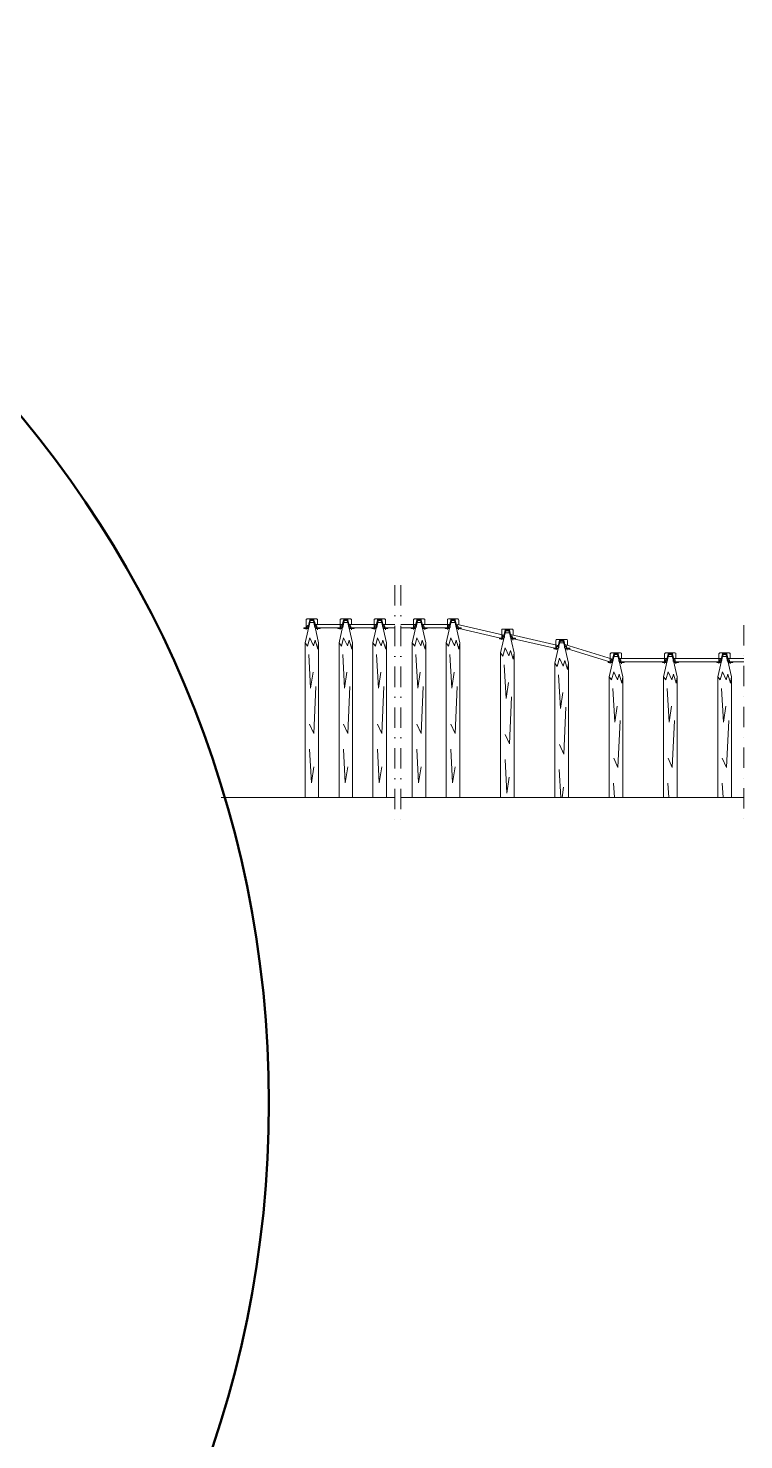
# Model space of a CAD drawing. Header units: millimetres. Extents: x -46762 to 217101, y -107409 to 31524.
# Drawn here: x 101981 to 112520, y -54414 to -33632 of the extents above; entities that cross this region are included whole.
import ezdxf

# ---------------------------------------------------------------- set-up
doc = ezdxf.new("R2010")
doc.units = ezdxf.units.MM
doc.linetypes.add('ACAD_ISO10W100', pattern=[18, 12, -3, 0, -3])
doc.linetypes.add('IRA2', pattern=[4, 2, -1, 0, -1])

msp = doc.modelspace()

# ---------------------------------------------------------------- linework, layer by layer
at = {"color": 7, "linetype": 'IRA2', "lineweight": 15, "ltscale": 150}
for p, q in [((107381.13, -41831.59), (107381.13, -45322.3)), ((107467.24, -41831.59), (107467.24, -45322.3)), ((112520.23, -42421.15), (112520.23, -45322.3))]:
    msp.add_line(p, q, dxfattribs=at)
at = {"color": 7, "lineweight": 15}
for p, q in [((106075, -42345.03), (106075.03, -42460.32)), ((106227.01, -42329.95), (106089.99, -42330.02)), ((106242.02, -42344.94), (106242.05, -42409.72)), ((106575, -42345.03), (106575.03, -42460.32)), ((106727.01, -42329.95), (106589.99, -42330.02)), ((106742.02, -42344.94), (106742.05, -42409.72)), ((107075, -42345.03), (107075.03, -42460.32)), ((107227.01, -42329.95), (107089.99, -42330.02)), ((107242.02, -42344.94), (107242.05, -42409.72)), ((107654.46, -42345.03), (107654.5, -42460.32)), ((107806.48, -42329.95), (107669.46, -42330.02)), ((107821.49, -42344.94), (107821.52, -42409.72)), ((108154.46, -42345.03), (108154.5, -42460.32)), ((108306.48, -42329.95), (108169.46, -42330.02)), ((108321.49, -42344.94), (108321.52, -42409.72)), ((106108.82, -42460.02), (106041.91, -42460.05)), ((106041.91, -42460.05), (106041.92, -42469.82)), ((106041.92, -42469.82), (106106.58, -42469.78)), ((106075.06, -42469.8), (106075.07, -42486.21)), ((106207.89, -42409.75), (106610.52, -42410.07)), ((106279.64, -42459.93), (106208.17, -42459.96)), ((106209.67, -42459.98), (106608.81, -42460.08)), ((106210.4, -42469.73), (106279.65, -42469.69)), ((106241.7, -42472.6), (106241.17, -42491.34)), ((106608.82, -42460.02), (106541.91, -42460.05)), ((106541.91, -42460.05), (106541.92, -42469.82)), ((106541.92, -42469.82), (106606.58, -42469.78)), ((106575.06, -42469.8), (106575.07, -42486.21)), ((106707.89, -42409.75), (107110.52, -42410.07)), ((106779.64, -42459.93), (106708.17, -42459.96)), ((106709.67, -42459.98), (107108.81, -42460.08)), ((106710.4, -42469.73), (106779.65, -42469.69)), ((106741.7, -42472.6), (106741.17, -42491.34)), ((107108.82, -42460.02), (107041.91, -42460.05)), ((107041.91, -42460.05), (107041.92, -42469.82)), ((107041.92, -42469.82), (107106.58, -42469.78)), ((107075.06, -42469.8), (107075.07, -42486.21)), ((107207.89, -42409.75), (107381.13, -42409.89)), ((107279.64, -42459.93), (107208.17, -42459.96)), ((107209.67, -42459.98), (107381.13, -42460.02)), ((107210.4, -42469.73), (107279.65, -42469.69)), ((107241.7, -42472.6), (107241.17, -42491.34)), ((107467.24, -42409.89), (107689.99, -42410.07)), ((107467.24, -42460.02), (107688.27, -42460.08)), ((107688.29, -42460.02), (107621.38, -42460.05)), ((107621.38, -42460.05), (107621.39, -42469.82)), ((107621.39, -42469.82), (107686.05, -42469.78)), ((107654.53, -42469.8), (107654.54, -42486.21)), ((107787.35, -42409.75), (108189.99, -42410.07)), ((107859.11, -42459.93), (107787.63, -42459.96)), ((107789.14, -42459.98), (108188.27, -42460.08)), ((107789.87, -42469.73), (107859.11, -42469.69)), ((107821.16, -42472.6), (107820.64, -42491.34)), ((108188.29, -42460.02), (108121.38, -42460.05)), ((108121.38, -42460.05), (108121.39, -42469.82)), ((108121.39, -42469.82), (108186.05, -42469.78)), ((108154.53, -42469.8), (108154.54, -42486.21)), ((108359.11, -42459.93), (108287.63, -42459.96)), ((108289.87, -42469.73), (108359.11, -42469.69)), ((108321.16, -42472.6), (108320.64, -42491.34)), ((108954.46, -42495.03), (108954.5, -42610.32)), ((109106.48, -42479.95), (108969.46, -42480.02)), ((109121.49, -42494.94), (109121.52, -42559.72)), ((108988.29, -42610.02), (108921.38, -42610.05)), ((108921.38, -42610.05), (108921.39, -42619.82)), ((108921.39, -42619.82), (108986.05, -42619.78)), ((108954.53, -42619.8), (108954.54, -42636.21)), ((109159.11, -42609.93), (109087.63, -42609.96)), ((109089.87, -42619.73), (109159.11, -42619.69)), ((109121.16, -42622.6), (109120.64, -42641.34)), ((109788.29, -42760.02), (109721.38, -42760.05)), ((109721.38, -42760.05), (109721.39, -42769.82)), ((109721.39, -42769.82), (109786.05, -42769.78)), ((109754.46, -42645.03), (109754.5, -42760.32)), ((109754.53, -42769.8), (109754.54, -42786.21)), ((109906.48, -42629.95), (109769.46, -42630.02)), ((109959.11, -42759.93), (109887.63, -42759.96)), ((109889.87, -42769.73), (109959.11, -42769.69)), ((109921.16, -42772.6), (109920.64, -42791.34)), ((109921.49, -42644.94), (109921.52, -42709.72)), ((110588.29, -42960.02), (110521.38, -42960.05)), ((110521.38, -42960.05), (110521.39, -42969.82)), ((110521.39, -42969.82), (110586.05, -42969.78)), ((110554.46, -42845.03), (110554.5, -42960.32)), ((110554.53, -42969.8), (110554.54, -42986.21)), ((110706.48, -42829.95), (110569.46, -42830.02)), ((110759.11, -42959.93), (110687.63, -42959.96)), ((110689.87, -42969.73), (110759.11, -42969.69)), ((110721.16, -42972.6), (110720.64, -42991.34)), ((110721.49, -42844.94), (110721.52, -42909.72)), ((111388.29, -42960.02), (111321.38, -42960.05)), ((111321.38, -42960.05), (111321.39, -42969.82)), ((111321.39, -42969.82), (111386.05, -42969.78)), ((111354.46, -42845.03), (111354.5, -42960.32)), ((111354.53, -42969.8), (111354.54, -42986.21)), ((111506.48, -42829.95), (111369.46, -42830.02)), ((111559.11, -42959.93), (111487.63, -42959.96)), ((111489.87, -42969.73), (111559.11, -42969.69)), ((111521.16, -42972.6), (111520.64, -42991.34)), ((111521.49, -42844.94), (111521.52, -42909.72)), ((112188.29, -42960.02), (112121.38, -42960.05)), ((112121.38, -42960.05), (112121.39, -42969.82)), ((112121.39, -42969.82), (112186.05, -42969.78)), ((112154.46, -42845.03), (112154.5, -42960.32)), ((112154.53, -42969.8), (112154.54, -42986.21)), ((112306.48, -42829.95), (112169.46, -42830.02)), ((112359.11, -42959.93), (112287.63, -42959.96)), ((112289.87, -42969.73), (112359.11, -42969.69)), ((112321.16, -42972.6), (112320.64, -42991.34)), ((112321.49, -42844.94), (112321.52, -42909.72)), ((104822.52, -44959.54), (107381.13, -44959.54)), ((107467.24, -44959.54), (112520.23, -44959.54)), ((108937.97, -44959.54), (109137.97, -44959.54)), ((109737.97, -44959.54), (109937.97, -44959.54)), ((110537.97, -44959.54), (110737.97, -44959.54)), ((111337.97, -44959.54), (111537.97, -44959.54)), ((112137.97, -44959.54), (112337.97, -44959.54))]:
    msp.add_line(p, q, dxfattribs=at)
at = {"color": 7, "lineweight": 30}
for p, q in [((106133.36, -42336.54), (106183.64, -42336.54)), ((106140.65, -42349.54), (106176.35, -42349.54)), ((106633.36, -42336.54), (106683.64, -42336.54)), ((106640.65, -42349.54), (106676.35, -42349.54)), ((107133.36, -42336.54), (107183.64, -42336.54)), ((107140.65, -42349.54), (107176.35, -42349.54)), ((107712.82, -42336.54), (107763.11, -42336.54)), ((107720.12, -42349.54), (107755.81, -42349.54)), ((108212.82, -42336.54), (108263.11, -42336.54)), ((108220.12, -42349.54), (108255.81, -42349.54)), ((106084.76, -42452.81), (106087.47, -42434.7)), ((106090.71, -42459.54), (106103.57, -42459.54)), ((106092.4, -42430.54), (106101.95, -42430.54)), ((106213.43, -42459.54), (106226.29, -42459.54)), ((106215.05, -42430.54), (106224.6, -42430.54)), ((106232.24, -42452.81), (106229.53, -42434.7)), ((106584.76, -42452.81), (106587.47, -42434.7)), ((106590.71, -42459.54), (106603.57, -42459.54)), ((106592.4, -42430.54), (106601.95, -42430.54)), ((106713.43, -42459.54), (106726.29, -42459.54)), ((106715.05, -42430.54), (106724.6, -42430.54)), ((106732.24, -42452.81), (106729.53, -42434.7)), ((107084.76, -42452.81), (107087.47, -42434.7)), ((107090.71, -42459.54), (107103.57, -42459.54)), ((107092.4, -42430.54), (107101.95, -42430.54)), ((107213.43, -42459.54), (107226.29, -42459.54)), ((107215.05, -42430.54), (107224.6, -42430.54)), ((107232.24, -42452.81), (107229.53, -42434.7)), ((107664.22, -42452.81), (107666.93, -42434.7)), ((107670.18, -42459.54), (107683.03, -42459.54)), ((107671.86, -42430.54), (107681.42, -42430.54)), ((107792.9, -42459.54), (107805.75, -42459.54)), ((107794.52, -42430.54), (107804.07, -42430.54)), ((107811.71, -42452.81), (107809, -42434.7)), ((108164.22, -42452.81), (108166.93, -42434.7)), ((108170.18, -42459.54), (108183.03, -42459.54)), ((108171.86, -42430.54), (108181.42, -42430.54)), ((108292.9, -42459.54), (108305.75, -42459.54)), ((108294.52, -42430.54), (108304.07, -42430.54)), ((108311.71, -42452.81), (108309, -42434.7)), ((108964.22, -42602.81), (108966.93, -42584.7)), ((108971.86, -42580.54), (108981.42, -42580.54)), ((109012.82, -42486.54), (109063.11, -42486.54)), ((109020.12, -42499.54), (109055.81, -42499.54)), ((109094.52, -42580.54), (109104.07, -42580.54)), ((109111.71, -42602.81), (109109, -42584.7)), ((108970.18, -42609.54), (108983.03, -42609.54)), ((109092.9, -42609.54), (109105.75, -42609.54)), ((109764.22, -42752.81), (109766.93, -42734.7)), ((109770.18, -42759.54), (109783.03, -42759.54)), ((109771.86, -42730.54), (109781.42, -42730.54)), ((109812.82, -42636.54), (109863.11, -42636.54)), ((109820.12, -42649.54), (109855.81, -42649.54)), ((109892.9, -42759.54), (109905.75, -42759.54)), ((109894.52, -42730.54), (109904.07, -42730.54)), ((109911.71, -42752.81), (109909, -42734.7)), ((110564.22, -42952.81), (110566.93, -42934.7)), ((110570.18, -42959.54), (110583.03, -42959.54)), ((110571.86, -42930.54), (110581.42, -42930.54)), ((110612.82, -42836.54), (110663.11, -42836.54)), ((110620.12, -42849.54), (110655.81, -42849.54)), ((110692.9, -42959.54), (110705.75, -42959.54)), ((110694.52, -42930.54), (110704.07, -42930.54)), ((110711.71, -42952.81), (110709, -42934.7)), ((111364.22, -42952.81), (111366.93, -42934.7)), ((111370.18, -42959.54), (111383.03, -42959.54)), ((111371.86, -42930.54), (111381.42, -42930.54)), ((111412.82, -42836.54), (111463.11, -42836.54)), ((111420.12, -42849.54), (111455.81, -42849.54)), ((111492.9, -42959.54), (111505.75, -42959.54)), ((111494.52, -42930.54), (111504.07, -42930.54)), ((111511.71, -42952.81), (111509, -42934.7)), ((112164.22, -42952.81), (112166.93, -42934.7)), ((112170.18, -42959.54), (112183.03, -42959.54)), ((112171.86, -42930.54), (112181.42, -42930.54)), ((112212.82, -42836.54), (112263.11, -42836.54)), ((112220.12, -42849.54), (112255.81, -42849.54)), ((112292.9, -42959.54), (112305.75, -42959.54)), ((112294.52, -42930.54), (112304.07, -42930.54)), ((112311.71, -42952.81), (112309, -42934.7))]:
    msp.add_line(p, q, dxfattribs=at)
at = {"color": 7, "lineweight": 0}
for p, q in [((106111.75, -42440.4), (106114.56, -42424.83)), ((106611.75, -42440.4), (106614.56, -42424.83)), ((107111.75, -42440.4), (107114.56, -42424.83)), ((107691.22, -42440.4), (107694.03, -42424.83)), ((108191.22, -42440.4), (108194.03, -42424.83)), ((108991.22, -42590.4), (108994.03, -42574.83)), ((109791.22, -42740.4), (109794.03, -42724.83)), ((110591.22, -42940.4), (110594.03, -42924.83)), ((111391.22, -42940.4), (111394.03, -42924.83)), ((112191.22, -42940.4), (112194.03, -42924.83))]:
    msp.add_line(p, q, dxfattribs=at)
at = {"color": 7, "linetype": 'ACAD_ISO10W100'}
for p, q in [((106279.65, -42469.69), (106279.83, -42459.93)), ((106779.65, -42469.69), (106779.83, -42459.93)), ((107279.65, -42469.69), (107279.83, -42459.93)), ((107859.11, -42469.69), (107859.3, -42459.93)), ((108359.11, -42469.69), (108359.3, -42459.93)), ((109159.11, -42619.69), (109159.3, -42609.93)), ((109959.11, -42769.69), (109959.3, -42759.93)), ((110759.11, -42969.69), (110759.3, -42959.93)), ((111559.11, -42969.69), (111559.3, -42959.93)), ((112359.11, -42969.69), (112359.3, -42959.93))]:
    msp.add_line(p, q, dxfattribs=at)
at = {"lineweight": 15}
for p, q in [((108285.46, -42407.92), (108987.62, -42570.6)), ((108329.74, -42469.71), (108936.84, -42610.04)), ((109085.46, -42557.92), (109787.62, -42720.6)), ((109129.74, -42619.71), (109736.84, -42760.04)), ((109884.84, -42705.21), (110587.61, -42920.67)), ((109923.94, -42769.71), (110545.86, -42960.04)), ((110687.35, -42909.75), (111389.93, -42910.3)), ((110689.14, -42959.98), (111321.38, -42960.15)), ((111487.35, -42909.75), (112189.93, -42910.3)), ((111489.14, -42959.98), (112121.38, -42960.15)), ((112287.35, -42909.75), (112520.23, -42909.94)), ((112289.14, -42959.98), (112520.23, -42960.04))]:
    msp.add_line(p, q, dxfattribs=at)
at = {"color": 7, "lineweight": 15}
for points in [[(106126.65, -42382.14), (106058.5, -42679.8)], [(106126.65, -42382.14), (106190.35, -42382.14)], [(106190.35, -42382.14), (106258.5, -42679.8)], [(106626.65, -42382.14), (106558.5, -42679.8)], [(106626.65, -42382.14), (106690.35, -42382.14)], [(106690.35, -42382.14), (106758.5, -42679.8)], [(107126.65, -42382.14), (107058.5, -42679.8)], [(107126.65, -42382.14), (107190.35, -42382.14)], [(107190.35, -42382.14), (107258.5, -42679.8)], [(107706.12, -42382.14), (107637.97, -42679.8)], [(107706.12, -42382.14), (107769.82, -42382.14)], [(107769.82, -42382.14), (107837.97, -42679.8)], [(108206.12, -42382.14), (108137.97, -42679.8)], [(108206.12, -42382.14), (108269.82, -42382.14)], [(108269.82, -42382.14), (108337.97, -42679.8)], [(109006.12, -42532.14), (108937.97, -42829.8)], [(109006.12, -42532.14), (109069.82, -42532.14)], [(109069.82, -42532.14), (109137.97, -42829.8)], [(106058.5, -42679.8), (106093.85, -42728.17), (106126.65, -42605.67), (106181.89, -42724.72), (106206.06, -42641.9), (106245.77, -42773.04), (106258.5, -42679.8)], [(106058.5, -42679.8), (106058.5, -44959.54), (106258.5, -44959.54), (106258.5, -42679.8)], [(106558.5, -42679.8), (106593.85, -42728.17), (106626.65, -42605.67), (106681.89, -42724.72), (106706.06, -42641.9), (106745.77, -42773.04), (106758.5, -42679.8)], [(106558.5, -42679.8), (106558.5, -44959.54), (106758.5, -44959.54), (106758.5, -42679.8)], [(107058.5, -42679.8), (107093.85, -42728.17), (107126.65, -42605.67), (107181.89, -42724.72), (107206.06, -42641.9), (107245.77, -42773.04), (107258.5, -42679.8)], [(107058.5, -42679.8), (107058.5, -44959.54), (107258.5, -44959.54), (107258.5, -42679.8)], [(107637.97, -42679.8), (107673.32, -42728.17), (107706.12, -42605.67), (107761.36, -42724.72), (107785.53, -42641.9), (107825.24, -42773.04), (107837.97, -42679.8)], [(107637.97, -42679.8), (107637.97, -44959.54), (107837.97, -44959.54), (107837.97, -42679.8)], [(108137.97, -42679.8), (108173.32, -42728.17), (108206.12, -42605.67), (108261.36, -42724.72), (108285.53, -42641.9), (108325.24, -42773.04), (108337.97, -42679.8)], [(108137.97, -42679.8), (108137.97, -44959.54), (108337.97, -44959.54), (108337.97, -42679.8)], [(108937.97, -42829.8), (108973.32, -42878.17), (109006.12, -42755.67), (109061.36, -42874.72), (109085.53, -42791.9), (109125.24, -42923.04), (109137.97, -42829.8)], [(109806.12, -42682.14), (109737.97, -42979.8)], [(109806.12, -42682.14), (109869.82, -42682.14)], [(109869.82, -42682.14), (109937.97, -42979.8)], [(106112.57, -42854.21), (106139.79, -43349.97), (106176.09, -43114.18)], [(106612.57, -42854.21), (106639.79, -43349.97), (106676.09, -43114.18)], [(107112.57, -42854.21), (107139.79, -43349.97), (107176.09, -43114.18)], [(107692.04, -42854.21), (107719.26, -43349.97), (107755.55, -43114.18)], [(108192.04, -42854.21), (108219.26, -43349.97), (108255.55, -43114.18)], [(108937.97, -42829.8), (108937.97, -44959.54)], [(108992.04, -43004.21), (109019.26, -43499.97), (109055.55, -43264.18)], [(109137.97, -44959.54), (109137.97, -42829.8)], [(109737.97, -42979.8), (109773.32, -43028.17), (109806.12, -42905.67), (109861.36, -43024.72), (109885.53, -42941.9), (109925.24, -43073.04), (109937.97, -42979.8)], [(109737.97, -42979.8), (109737.97, -44959.54)], [(109937.97, -44959.54), (109937.97, -42979.8)], [(110606.12, -42882.14), (110537.97, -43179.8)], [(110606.12, -42882.14), (110669.82, -42882.14)], [(110669.82, -42882.14), (110737.97, -43179.8)], [(111406.12, -42882.14), (111337.97, -43179.8)], [(111406.12, -42882.14), (111469.82, -42882.14)], [(111469.82, -42882.14), (111537.97, -43179.8)], [(112206.12, -42882.14), (112137.97, -43179.8)], [(112206.12, -42882.14), (112269.82, -42882.14)], [(112269.82, -42882.14), (112337.97, -43179.8)], [(109792.04, -43154.21), (109819.26, -43649.97), (109855.55, -43414.18)], [(110537.97, -43179.8), (110573.32, -43228.17), (110606.12, -43105.67), (110661.36, -43224.72), (110685.53, -43141.9), (110725.24, -43273.04), (110737.97, -43179.8)], [(110537.97, -43179.8), (110537.97, -44959.54)], [(110737.97, -44959.54), (110737.97, -43179.8)], [(111337.97, -43179.8), (111373.32, -43228.17), (111406.12, -43105.67), (111461.36, -43224.72), (111485.53, -43141.9), (111525.24, -43273.04), (111537.97, -43179.8)], [(111337.97, -43179.8), (111337.97, -44959.54)], [(111537.97, -44959.54), (111537.97, -43179.8)], [(112137.97, -43179.8), (112173.32, -43228.17), (112206.12, -43105.67), (112261.36, -43224.72), (112285.53, -43141.9), (112325.24, -43273.04), (112337.97, -43179.8)], [(112137.97, -43179.8), (112137.97, -44959.54)], [(112337.97, -44959.54), (112337.97, -43179.8)], [(106218.43, -43325.78), (106188.19, -44018.03), (106124.67, -43878.98)], [(106718.43, -43325.78), (106688.19, -44018.03), (106624.67, -43878.98)], [(107218.43, -43325.78), (107188.19, -44018.03), (107124.67, -43878.98)], [(107797.9, -43325.78), (107767.65, -44018.03), (107704.14, -43878.98)], [(108297.9, -43325.78), (108267.65, -44018.03), (108204.14, -43878.98)], [(110592.04, -43354.21), (110619.26, -43849.97), (110655.55, -43614.18)], [(111392.04, -43354.21), (111419.26, -43849.97), (111455.55, -43614.18)], [(112192.04, -43354.21), (112219.26, -43849.97), (112255.55, -43614.18)], [(109097.9, -43475.78), (109067.65, -44168.03), (109004.14, -44028.98)], [(109897.9, -43625.78), (109867.65, -44318.03), (109804.14, -44178.98)], [(110697.9, -43825.78), (110667.65, -44518.03), (110604.14, -44378.98)], [(111497.9, -43825.78), (111467.65, -44518.03), (111404.14, -44378.98)], [(112297.9, -43825.78), (112267.65, -44518.03), (112204.14, -44378.98)], [(106124.02, -44247.03), (106151.24, -44742.79), (106187.54, -44507)], [(106624.02, -44247.03), (106651.24, -44742.79), (106687.54, -44507)], [(107124.02, -44247.03), (107151.24, -44742.79), (107187.54, -44507)], [(107703.49, -44247.03), (107730.71, -44742.79), (107767.01, -44507)], [(108203.49, -44247.03), (108230.71, -44742.79), (108267.01, -44507)], [(109003.49, -44397.03), (109030.71, -44892.79), (109067.01, -44657)], [(109803.49, -44547.03), (109826.14, -44959.54)], [(109843.53, -44959.54), (109867.01, -44807)], [(110603.49, -44747.03), (110615.16, -44959.54)], [(111403.49, -44747.03), (111415.16, -44959.54)], [(112203.49, -44747.03), (112215.16, -44959.54)]]:
    msp.add_lwpolyline(points, dxfattribs=at)
at = {"color": 5, "lineweight": 50}
msp.add_circle((89704.46, -49454.65), 15822.23, dxfattribs=at)
at = {"color": 7, "lineweight": 30}
for centre, radius, start, end in [((108017.9, -42843.9), 1956.09, 165.101568, 167.683649), ((106841.03, -42564.59), 739.78, 163.678715, 171.439635), ((106133.36, -42342.54), 6, 88.60642, 165.239319), ((106140.65, -42359.54), 10, 86.351397, 163.464782), ((106176.35, -42359.54), 10, 16.535218, 93.648603), ((106183.64, -42342.54), 6, 14.760681, 91.39358), ((105475.97, -42564.59), 739.78, 8.560365, 16.321285), ((104299.1, -42843.9), 1956.09, 12.316351, 14.898432), ((108517.9, -42843.9), 1956.09, 165.101568, 167.683649), ((107341.03, -42564.59), 739.78, 163.678715, 171.439635), ((106633.36, -42342.54), 6, 88.60642, 165.239319), ((106640.65, -42359.54), 10, 86.351397, 163.464782), ((106676.35, -42359.54), 10, 16.535218, 93.648603), ((106683.64, -42342.54), 6, 14.760681, 91.39358), ((105975.97, -42564.59), 739.78, 8.560365, 16.321285), ((104799.1, -42843.9), 1956.09, 12.316351, 14.898432), ((109017.9, -42843.9), 1956.09, 165.101568, 167.683649), ((107841.03, -42564.59), 739.78, 163.678715, 171.439635), ((107133.36, -42342.54), 6, 88.60642, 165.239319), ((107140.65, -42359.54), 10, 86.351397, 163.464782), ((107176.35, -42359.54), 10, 16.535218, 93.648603), ((107183.64, -42342.54), 6, 14.760681, 91.39358), ((106475.97, -42564.59), 739.78, 8.560365, 16.321285), ((105299.1, -42843.9), 1956.09, 12.316351, 14.898432), ((109597.36, -42843.9), 1956.09, 165.101568, 167.683649), ((108420.5, -42564.59), 739.78, 163.678715, 171.439635), ((107712.82, -42342.54), 6, 88.60642, 165.239319), ((107720.12, -42359.54), 10, 86.351397, 163.464782), ((107755.81, -42359.54), 10, 16.535218, 93.648603), ((107763.11, -42342.54), 6, 14.760681, 91.39358), ((107055.43, -42564.59), 739.78, 8.560365, 16.321285), ((105878.57, -42843.9), 1956.09, 12.316351, 14.898432), ((110097.36, -42843.9), 1956.09, 165.101568, 167.683649), ((108920.5, -42564.59), 739.78, 163.678715, 171.439635), ((108212.82, -42342.54), 6, 88.60642, 165.239319), ((108220.12, -42359.54), 10, 86.351397, 163.464782), ((108255.81, -42359.54), 10, 16.535218, 93.648603), ((108263.11, -42342.54), 6, 14.760681, 91.39358), ((107555.43, -42564.59), 739.78, 8.560365, 16.321285), ((106378.57, -42843.9), 1956.09, 12.316351, 14.898432), ((106090.71, -42453.54), 6, 169.982885, 270.594053), ((106092.4, -42435.54), 5, 89.562747, 172.641177), ((106101.95, -42425.54), 5, 270, 348.246878), ((106103.57, -42453.54), 6, 270, 351.810768), ((106213.43, -42453.54), 6, 188.189232, 270), ((106215.05, -42425.54), 5, 191.753122, 270), ((106224.6, -42435.54), 5, 7.358823, 90.437253), ((106226.29, -42453.54), 6, 269.405947, 10.017115), ((106590.71, -42453.54), 6, 169.982885, 270.594053), ((106592.4, -42435.54), 5, 89.562747, 172.641177), ((106601.95, -42425.54), 5, 270, 348.246878), ((106603.57, -42453.54), 6, 270, 351.810768), ((106713.43, -42453.54), 6, 188.189232, 270), ((106715.05, -42425.54), 5, 191.753122, 270), ((106724.6, -42435.54), 5, 7.358823, 90.437253), ((106726.29, -42453.54), 6, 269.405947, 10.017115), ((107090.71, -42453.54), 6, 169.982885, 270.594053), ((107092.4, -42435.54), 5, 89.562747, 172.641177), ((107101.95, -42425.54), 5, 270, 348.246878), ((107103.57, -42453.54), 6, 270, 351.810768), ((107213.43, -42453.54), 6, 188.189232, 270), ((107215.05, -42425.54), 5, 191.753122, 270), ((107224.6, -42435.54), 5, 7.358823, 90.437253), ((107226.29, -42453.54), 6, 269.405947, 10.017115), ((107670.18, -42453.54), 6, 169.982885, 270.594053), ((107671.86, -42435.54), 5, 89.562747, 172.641177), ((107681.42, -42425.54), 5, 270, 348.246878), ((107683.03, -42453.54), 6, 270, 351.810768), ((107792.9, -42453.54), 6, 188.189232, 270), ((107794.52, -42425.54), 5, 191.753122, 270), ((107804.07, -42435.54), 5, 7.358823, 90.437253), ((107805.75, -42453.54), 6, 269.405947, 10.017115), ((108170.18, -42453.54), 6, 169.982885, 270.594053), ((108171.86, -42435.54), 5, 89.562747, 172.641177), ((108181.42, -42425.54), 5, 270, 348.246878), ((108183.03, -42453.54), 6, 270, 351.810768), ((108292.9, -42453.54), 6, 188.189232, 270), ((108294.52, -42425.54), 5, 191.753122, 270), ((108304.07, -42435.54), 5, 7.358823, 90.437253), ((108305.75, -42453.54), 6, 269.405947, 10.017115), ((108971.86, -42585.54), 5, 89.562747, 172.641177), ((108981.42, -42575.54), 5, 270, 348.246878), ((110897.36, -42993.9), 1956.09, 165.101568, 167.683649), ((109720.5, -42714.59), 739.78, 163.678715, 171.439635), ((109012.82, -42492.54), 6, 88.60642, 165.239319), ((109020.12, -42509.54), 10, 86.351397, 163.464782), ((109055.81, -42509.54), 10, 16.535218, 93.648603), ((109063.11, -42492.54), 6, 14.760681, 91.39358), ((108355.43, -42714.59), 739.78, 8.560365, 16.321285), ((107178.57, -42993.9), 1956.09, 12.316351, 14.898432), ((109094.52, -42575.54), 5, 191.753122, 270), ((109104.07, -42585.54), 5, 7.358823, 90.437253), ((108970.18, -42603.54), 6, 169.982885, 270.594053), ((108983.03, -42603.54), 6, 270, 351.810768), ((109092.9, -42603.54), 6, 188.189232, 270), ((109105.75, -42603.54), 6, 269.405947, 10.017115), ((109770.18, -42753.54), 6, 169.982885, 270.594053), ((109771.86, -42735.54), 5, 89.562747, 172.641177), ((109781.42, -42725.54), 5, 270, 348.246878), ((109783.03, -42753.54), 6, 270, 351.810768), ((111697.36, -43143.9), 1956.09, 165.101568, 167.683649), ((110520.5, -42864.59), 739.78, 163.678715, 171.439635), ((109812.82, -42642.54), 6, 88.60642, 165.239319), ((109820.12, -42659.54), 10, 86.351397, 163.464782), ((109855.81, -42659.54), 10, 16.535218, 93.648603), ((109863.11, -42642.54), 6, 14.760681, 91.39358), ((109155.43, -42864.59), 739.78, 8.560365, 16.321285), ((107978.57, -43143.9), 1956.09, 12.316351, 14.898432), ((109892.9, -42753.54), 6, 188.189232, 270), ((109894.52, -42725.54), 5, 191.753122, 270), ((109904.07, -42735.54), 5, 7.358823, 90.437253), ((109905.75, -42753.54), 6, 269.405947, 10.017115), ((110570.18, -42953.54), 6, 169.982885, 270.594053), ((110571.86, -42935.54), 5, 89.562747, 172.641177), ((110581.42, -42925.54), 5, 270, 348.246878), ((110583.03, -42953.54), 6, 270, 351.810768), ((112497.36, -43343.9), 1956.09, 165.101568, 167.683649), ((111320.5, -43064.59), 739.78, 163.678715, 171.439635), ((110612.82, -42842.54), 6, 88.60642, 165.239319), ((110620.12, -42859.54), 10, 86.351397, 163.464782), ((110655.81, -42859.54), 10, 16.535218, 93.648603), ((110663.11, -42842.54), 6, 14.760681, 91.39358), ((109955.43, -43064.59), 739.78, 8.560365, 16.321285), ((108778.57, -43343.9), 1956.09, 12.316351, 14.898432), ((110692.9, -42953.54), 6, 188.189232, 270), ((110694.52, -42925.54), 5, 191.753122, 270), ((110704.07, -42935.54), 5, 7.358823, 90.437253), ((110705.75, -42953.54), 6, 269.405947, 10.017115), ((111370.18, -42953.54), 6, 169.982885, 270.594053), ((111371.86, -42935.54), 5, 89.562747, 172.641177), ((111381.42, -42925.54), 5, 270, 348.246878), ((111383.03, -42953.54), 6, 270, 351.810768), ((113297.36, -43343.9), 1956.09, 165.101568, 167.683649), ((112120.5, -43064.59), 739.78, 163.678715, 171.439635), ((111412.82, -42842.54), 6, 88.60642, 165.239319), ((111420.12, -42859.54), 10, 86.351397, 163.464782), ((111455.81, -42859.54), 10, 16.535218, 93.648603), ((111463.11, -42842.54), 6, 14.760681, 91.39358), ((110755.43, -43064.59), 739.78, 8.560365, 16.321285), ((109578.57, -43343.9), 1956.09, 12.316351, 14.898432), ((111492.9, -42953.54), 6, 188.189232, 270), ((111494.52, -42925.54), 5, 191.753122, 270), ((111504.07, -42935.54), 5, 7.358823, 90.437253), ((111505.75, -42953.54), 6, 269.405947, 10.017115), ((112170.18, -42953.54), 6, 169.982885, 270.594053), ((112171.86, -42935.54), 5, 89.562747, 172.641177), ((112181.42, -42925.54), 5, 270, 348.246878), ((112183.03, -42953.54), 6, 270, 351.810768), ((114097.36, -43343.9), 1956.09, 165.101568, 167.683649), ((112920.5, -43064.59), 739.78, 163.678715, 171.439635), ((112212.82, -42842.54), 6, 88.60642, 165.239319), ((112220.12, -42859.54), 10, 86.351397, 163.464782), ((112255.81, -42859.54), 10, 16.535218, 93.648603), ((112263.11, -42842.54), 6, 14.760681, 91.39358), ((111555.43, -43064.59), 739.78, 8.560365, 16.321285), ((110378.57, -43343.9), 1956.09, 12.316351, 14.898432), ((112292.9, -42953.54), 6, 188.189232, 270), ((112294.52, -42925.54), 5, 191.753122, 270), ((112304.07, -42935.54), 5, 7.358823, 90.437253), ((112305.75, -42953.54), 6, 269.405947, 10.017115)]:
    msp.add_arc(centre, radius, start, end, dxfattribs=at)
at = {"color": 7, "lineweight": 15, "extrusion": (0, 0, -1)}
for centre, major_axis, start_param, end_param in [((106090, -42345.02), (-9.9, 11.27), 5.43291015, 7.00370648), ((106227.02, -42344.95), (11.27, 9.9), -0.85027516, 0.72052117), ((106590, -42345.02), (-9.9, 11.27), 5.43291015, 7.00370648), ((106727.02, -42344.95), (11.27, 9.9), -0.85027516, 0.72052117), ((107090, -42345.02), (-9.9, 11.27), 5.43291015, 7.00370648), ((107227.02, -42344.95), (11.27, 9.9), -0.85027516, 0.72052117), ((107669.46, -42345.02), (-9.9, 11.27), 5.43291015, 7.00370648), ((107806.49, -42344.95), (11.27, 9.9), -0.85027516, 0.72052117), ((108169.46, -42345.02), (-9.9, 11.27), 5.43291015, 7.00370648), ((108306.49, -42344.95), (11.27, 9.9), -0.85027516, 0.72052117), ((108969.46, -42495.02), (-9.9, 11.27), 5.43291015, 7.00370648), ((109106.49, -42494.95), (11.27, 9.9), -0.85027516, 0.72052117), ((109769.46, -42645.02), (-9.9, 11.27), 5.43291015, 7.00370648), ((109906.49, -42644.95), (11.27, 9.9), -0.85027516, 0.72052117), ((110569.46, -42845.02), (-9.9, 11.27), 5.43291015, 7.00370648), ((110706.49, -42844.95), (11.27, 9.9), -0.85027516, 0.72052117), ((111369.46, -42845.02), (-9.9, 11.27), 5.43291015, 7.00370648), ((111506.49, -42844.95), (11.27, 9.9), -0.85027516, 0.72052117), ((112169.46, -42845.02), (-9.9, 11.27), 5.43291015, 7.00370648), ((112306.49, -42844.95), (11.27, 9.9), -0.85027516, 0.72052117)]:
    msp.add_ellipse(centre, major_axis=major_axis, ratio=1, start_param=start_param, end_param=end_param, dxfattribs=at)

doc.saveas('drawing.dxf')
